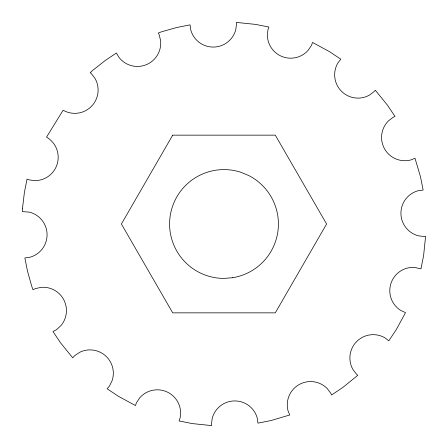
<?xml version="1.0" encoding="UTF-8"?>
<svg xmlns="http://www.w3.org/2000/svg" width="448" height="448" viewBox="0 0 448 448"><rect width="100%" height="100%" fill="white"/><g stroke="black" fill="none" stroke-linecap="round" stroke-linejoin="round"><path stroke-width="0.67" d="M22.534 208.146L22.4 211.602L29.428 212.15A23.318 23.318 0 0 1 30.15 257.191L24.87 257.975L27.496 271.174L31.802 286.446L33.029 289.772L35.246 288.63L41.194 287.342A23.318 23.318 0 0 1 60.917 325.651L56.409 329.739L52.976 331.509L60.508 342.782L72.738 357.851L74.57 355.746L79.615 352.341A23.318 23.318 0 0 1 112.134 380.598L109.469 386.075L107.128 388.769L118.412 396.306L135.475 405.546L136.394 402.836L139.77 397.768A23.318 23.318 0 0 1 180.583 411.566L180.197 417.637L179.077 420.952L192.388 423.595L211.63 425.6L211.45 424.245L212.246 418.208A23.318 23.318 0 0 1 257.292 418.208L257.942 423.136L271.174 420.504L289.727 414.982L288.002 410.71A23.318 23.318 0 0 1 327.214 388.539L330.876 393.4L331.526 395.013L342.782 387.492L357.806 375.301L356.72 374.466L353.013 369.634A23.318 23.318 0 0 1 384.866 337.781L388.808 340.81L396.306 329.588L405.496 312.637L400.562 310.33A23.318 23.318 0 0 1 414.17 267.383L420.969 268.828L423.595 255.612L425.6 236.37L424.239 236.55L418.208 235.754A23.318 23.318 0 0 1 418.208 190.708L423.136 190.058L420.504 176.826L414.982 158.262L410.911 159.942A23.318 23.318 0 0 1 388.388 120.932L393.221 117.225L395.018 116.48L387.492 105.218L375.301 90.194L374.466 91.28L369.634 94.987A23.318 23.318 0 0 1 337.781 63.134L340.81 59.192L329.588 51.694L312.519 42.454L311.494 45.382L308.067 50.411A23.318 23.318 0 0 1 267.4 36.193L267.854 30.122L268.923 27.048L255.612 24.405L236.37 22.4L236.55 23.755L235.754 29.792A23.318 23.318 0 0 1 190.708 29.792L190.058 24.864L176.826 27.496L161.549 31.802L158.262 33.018L159.068 34.457L160.574 40.354A23.318 23.318 0 0 1 118.754 57.098L116.452 52.998L105.218 60.508L92.753 70.33L90.194 72.699L91.28 73.534L94.987 78.366A23.318 23.318 0 0 1 63.134 110.219L46.536 137.127A23.318 23.318 0 0 1 34.877 180.639L28.846 179.844L27.042 179.099L24.399 192.388L22.534 208.146M172.698 135.15L121.402 224L172.698 312.85L275.296 312.85L326.598 224L275.296 135.15L172.698 135.15M232.512 277.738L224 278.41A54.41 54.41 0 0 1 170.262 215.488A54.41 54.41 0 0 1 240.811 172.256L248.702 175.521A54.41 54.41 0 0 1 232.512 277.738"/></g></svg>
